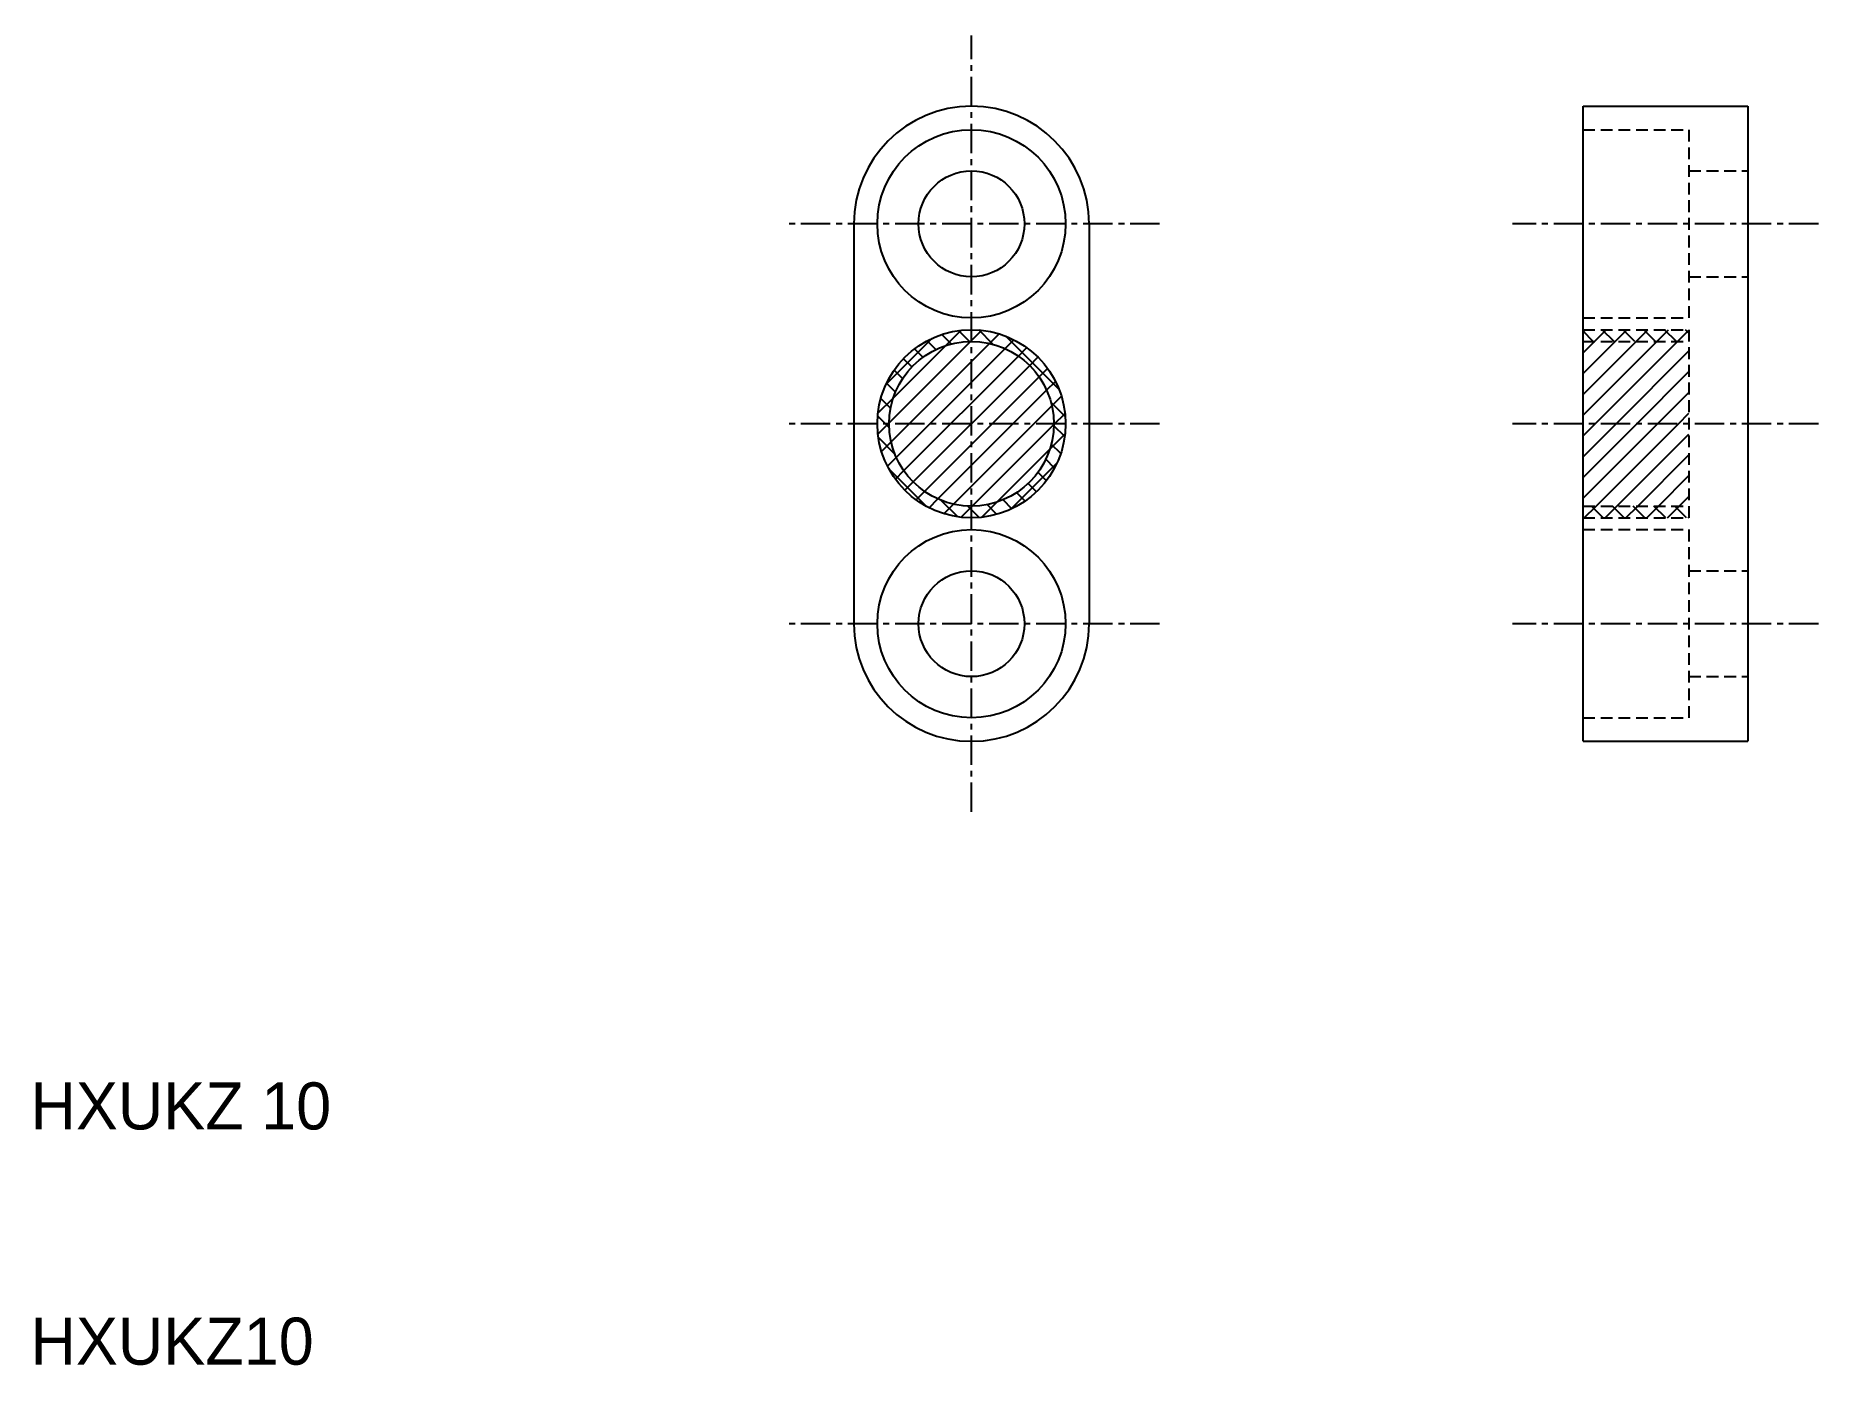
# Model space of a CAD drawing. Extents: x 10.2 to 86, y 10 to 66.5.
import ezdxf

# ---------------------------------------------------------------- set-up
doc = ezdxf.new("R2010")
doc.units = 0
doc.linetypes.add('CENTER', pattern=[2, 1.25, -0.25, 0.25, -0.25])
doc.linetypes.add('DASHED', pattern=[0.75, 0.5, -0.25])
doc.layers.get('0').update_dxf_attribs({"linetype": 'CONTINUOUS'})
doc.layers.add('CENTER', color=1, linetype='CENTER')

# ---------------------------------------------------------------- blocks, each defined once
blk = doc.blocks.new('*X18')
at = {"color": 0, "linetype": 'CONTINUOUS'}
for p, q in [((46.5, 50.036), (49.964, 53.5)), ((46.584, 49.236), (50.764, 53.416)), ((46.676, 51.095), (48.905, 53.324)), ((46.804, 48.572), (51.428, 53.196)), ((47.123, 48.007), (51.993, 52.877)), ((47.525, 47.525), (52.475, 52.475)), ((48.007, 47.123), (52.877, 51.993)), ((48.572, 46.804), (53.196, 51.428)), ((49.236, 46.584), (53.416, 50.764)), ((50.036, 46.5), (53.5, 49.964)), ((51.095, 46.676), (53.324, 48.905))]:
    blk.add_line(p, q, dxfattribs=at)
blk = doc.blocks.new('*X19')
at = {"color": 0, "linetype": 'CONTINUOUS'}
for p, q in [((48.905, 53.324), (49.556, 53.975)), ((49.915, 53.499), (49.452, 53.962)), ((49.964, 53.5), (50.44, 53.976)), ((50.922, 53.376), (50.31, 53.988)), ((50.764, 53.416), (51.173, 53.824)), ((46.364, 51.667), (48.333, 53.636)), ((47.936, 52.827), (47.579, 53.184)), ((48.489, 53.157), (48.117, 53.529)), ((49.138, 53.392), (48.736, 53.795)), ((51.428, 53.196), (51.803, 53.571)), ((53.725, 51.457), (51.457, 53.725)), ((51.993, 52.877), (52.352, 53.236)), ((47.465, 52.414), (47.112, 52.767)), ((52.475, 52.475), (52.828, 52.828)), ((52.877, 51.993), (53.236, 52.352)), ((46.768, 51.343), (46.389, 51.722)), ((47.074, 51.921), (46.714, 52.281)), ((53.196, 51.428), (53.571, 51.803)), ((46.025, 50.444), (46.676, 51.095)), ((46.564, 50.664), (46.148, 51.079)), ((53.988, 50.31), (53.376, 50.922)), ((53.416, 50.764), (53.824, 51.173)), ((46.504, 49.84), (46.014, 50.33)), ((46.024, 49.56), (46.5, 50.036)), ((53.5, 49.964), (53.976, 50.44)), ((46.744, 48.715), (46.043, 49.417)), ((53.324, 48.905), (53.975, 49.556)), ((53.962, 49.452), (53.499, 49.915)), ((46.176, 48.827), (46.584, 49.236)), ((46.429, 48.197), (46.804, 48.572)), ((53.795, 48.736), (53.392, 49.138)), ((48.09, 46.485), (46.485, 48.09)), ((46.764, 47.648), (47.123, 48.007)), ((51.667, 46.364), (53.636, 48.333)), ((53.184, 47.579), (52.827, 47.936)), ((53.529, 48.117), (53.157, 48.489)), ((47.172, 47.172), (47.525, 47.525)), ((47.648, 46.764), (48.007, 47.123)), ((52.281, 46.714), (51.921, 47.074)), ((52.767, 47.112), (52.414, 47.465)), ((48.197, 46.429), (48.572, 46.804)), ((49.417, 46.043), (48.715, 46.744)), ((48.827, 46.176), (49.236, 46.584)), ((49.56, 46.024), (50.036, 46.5)), ((50.33, 46.014), (49.84, 46.504)), ((50.444, 46.025), (51.095, 46.676)), ((51.079, 46.148), (50.664, 46.564)), ((51.722, 46.389), (51.343, 46.768))]:
    blk.add_line(p, q, dxfattribs=at)
blk = doc.blocks.new('*X20')
at = {"color": 0, "linetype": 'CONTINUOUS'}
for p, q in [((76, 53.903), (76.097, 54)), ((76.431, 53.5), (76, 53.931)), ((76.481, 53.5), (76.981, 54)), ((77.315, 53.5), (76.815, 54)), ((77.365, 53.5), (77.865, 54)), ((78.199, 53.5), (77.699, 54)), ((78.249, 53.5), (78.749, 54)), ((79.083, 53.5), (78.583, 54)), ((79.133, 53.5), (79.633, 54)), ((79.966, 53.5), (79.466, 54)), ((80.017, 53.5), (80.5, 53.983)), ((80.5, 53.85), (80.35, 54)), ((76.052, 46), (76.552, 46.5)), ((76.86, 46), (76.36, 46.5)), ((76.936, 46), (77.436, 46.5)), ((77.744, 46), (77.244, 46.5)), ((77.82, 46), (78.32, 46.5)), ((78.628, 46), (78.128, 46.5)), ((78.704, 46), (79.204, 46.5)), ((79.511, 46), (79.011, 46.5)), ((79.588, 46), (80.088, 46.5)), ((80.395, 46), (79.895, 46.5)), ((80.471, 46), (80.5, 46.029))]:
    blk.add_line(p, q, dxfattribs=at)
blk = doc.blocks.new('*X21')
at = {"color": 0, "linetype": 'CONTINUOUS'}
for p, q in [((76, 50.367), (79.133, 53.5)), ((76, 51.251), (78.249, 53.5)), ((76, 52.135), (77.365, 53.5)), ((76, 53.019), (76.481, 53.5)), ((76.517, 50), (80.017, 53.5)), ((77.4, 50), (80.5, 53.1)), ((78.284, 50), (80.5, 52.216)), ((79.168, 50), (80.5, 51.332)), ((80.052, 50), (80.5, 50.448)), ((76, 46.832), (79.168, 50)), ((76, 47.716), (78.284, 50)), ((76, 48.6), (77.4, 50)), ((76, 49.483), (76.517, 50)), ((76.552, 46.5), (80.052, 50)), ((77.436, 46.5), (80.5, 49.564)), ((78.32, 46.5), (80.5, 48.68)), ((79.204, 46.5), (80.5, 47.796)), ((80.088, 46.5), (80.5, 46.912))]:
    blk.add_line(p, q, dxfattribs=at)

msp = doc.modelspace()

# ---------------------------------------------------------------- linework, layer by layer
at = {"color": 7, "linetype": 'CONTINUOUS'}
for p, q in [((76, 63.5), (83, 63.5)), ((76, 36.5), (76, 63.5)), ((83, 63.5), (83, 36.5)), ((45, 58.5), (45, 41.5)), ((55, 58.5), (55, 41.5)), ((76, 36.5), (83, 36.5))]:
    msp.add_line(p, q, dxfattribs=at)
at = {"color": 3, "linetype": 'DASHED'}
for p, q in [((76, 62.5), (80.5, 62.5)), ((80.5, 62.5), (80.5, 54.5)), ((80.5, 60.75), (83, 60.75)), ((80.5, 56.25), (83, 56.25)), ((76, 54.5), (80.5, 54.5)), ((76, 54), (80.5, 54)), ((80.5, 54), (80.5, 46)), ((76, 53.5), (80.5, 53.5)), ((76, 46.5), (80.5, 46.5)), ((76, 46), (80.5, 46)), ((76, 45.5), (80.5, 45.5)), ((80.5, 45.5), (80.5, 37.5)), ((80.5, 43.75), (83, 43.75)), ((80.5, 39.25), (83, 39.25)), ((76, 37.5), (80.5, 37.5))]:
    msp.add_line(p, q, dxfattribs=at)
at = {"color": 7, "linetype": 'CONTINUOUS'}
for centre, radius in [((50, 58.5), 4), ((50, 58.5), 2.25), ((50, 50), 4), ((50, 50), 3.5), ((50, 41.5), 4), ((50, 41.5), 2.25)]:
    msp.add_circle(centre, radius, dxfattribs=at)
for centre, start, end in [((50, 58.5), 0, 180), ((50, 41.5), 180, 0)]:
    msp.add_arc(centre, 5, start, end, dxfattribs=at)
at = {"layer": 'CENTER', "color": 1, "linetype": 'CENTER'}
for p, q in [((50, 33.5), (50, 66.5)), ((58, 58.5), (42, 58.5)), ((86, 58.5), (73, 58.5)), ((58, 50), (42, 50)), ((86, 50), (73, 50)), ((58, 41.5), (42, 41.5)), ((86, 41.5), (73, 41.5))]:
    msp.add_line(p, q, dxfattribs=at)

# ---------------------------------------------------------------- block references
at = {"color": 3, "linetype": 'CONTINUOUS'}
for name in ['*X19', '*X20', '*X18', '*X21']:
    msp.add_blockref(name, (0, 0), dxfattribs=at)

# ---------------------------------------------------------------- texts
at = {"color": 7, "linetype": 'CONTINUOUS'}
for s, p in [('HXUKZ 10', (10, 20)), ('HXUKZ10', (10, 10))]:
    msp.add_text(s, height=2, dxfattribs=at).set_placement(p)

doc.saveas('drawing.dxf')
